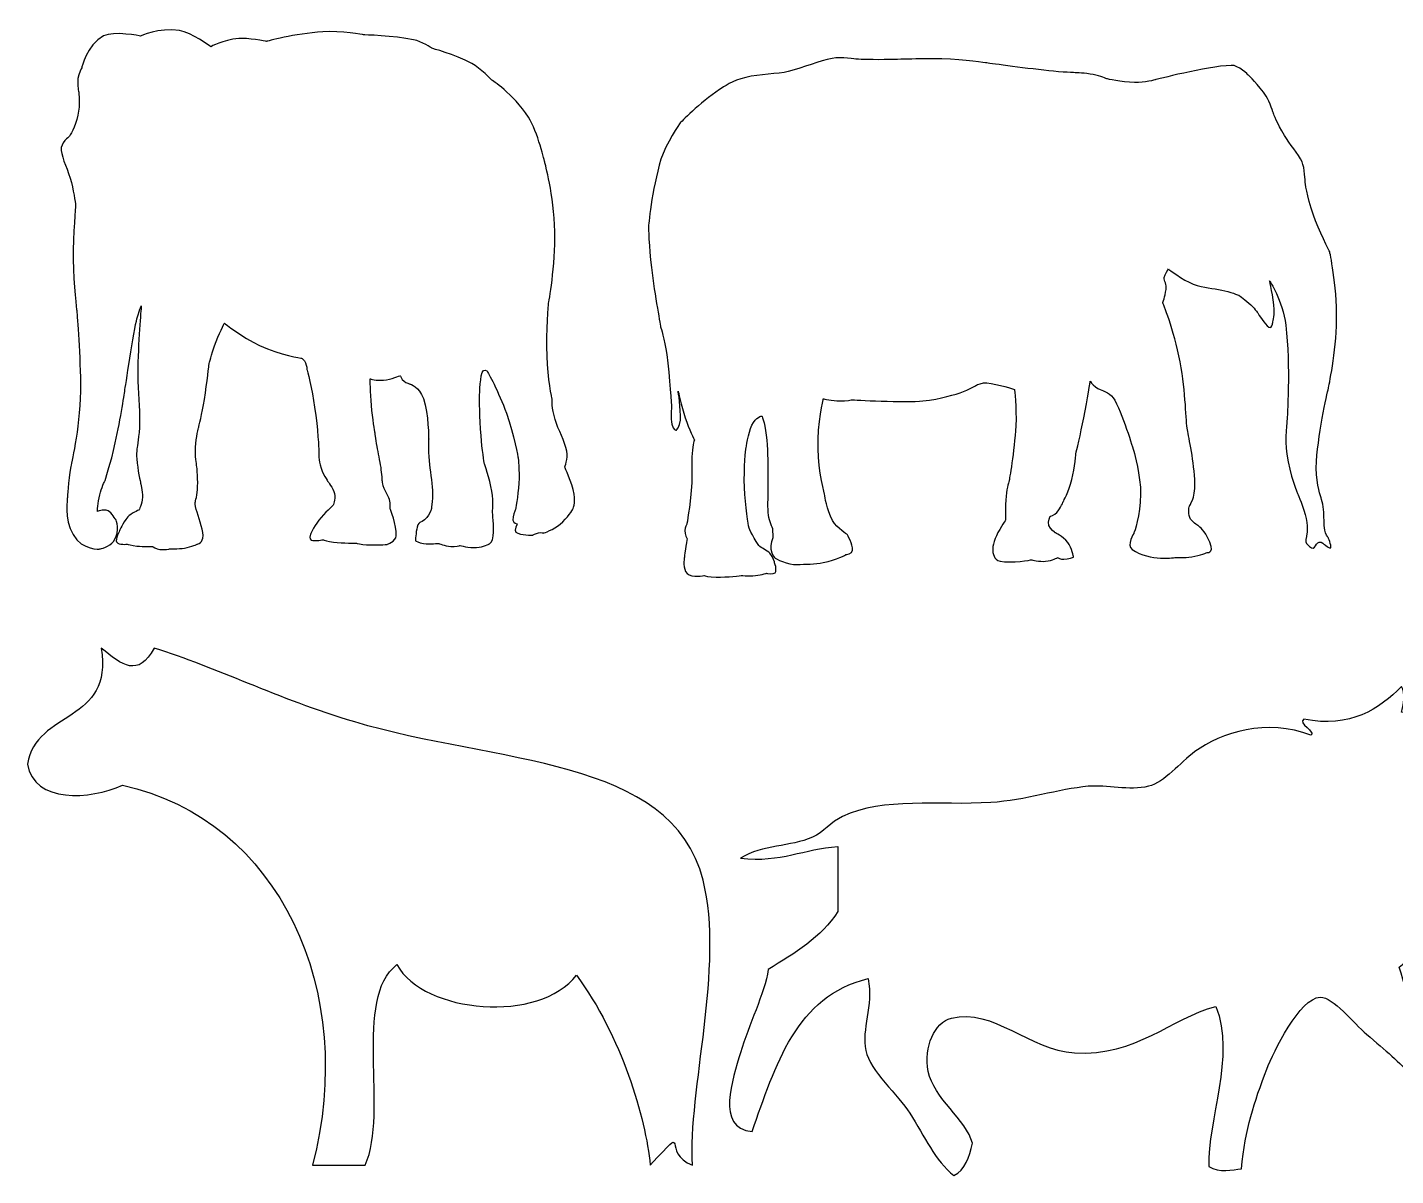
# Model space of a CAD drawing. Header units: centimetres. Extents: x -64 to 65, y -66 to 66.
# Drawn here: x 8.54 to 21.84, y -11.06 to 0.1 of the extents above; entities that cross this region are included whole.
import ezdxf

# ---------------------------------------------------------------- set-up
doc = ezdxf.new("R2010")
doc.units = ezdxf.units.CM
doc.header["$MEASUREMENT"] = 0
doc.layers.add('Layer 1', color=7, linetype='Continuous')

msp = doc.modelspace()

# ---------------------------------------------------------------- linework, layer by layer
at = {"layer": 'Layer 1'}
for points, knots in [([(9.04018, -0.53062), (9.04018, -0.53062), (9.02364, -0.46339), (9.03153, -0.39661), (9.03153, -0.39661), (9.03756, -0.34613), (9.06841, -0.29149), (9.06841, -0.29149), (9.06841, -0.29149), (9.06841, -0.29149), (9.11326, -0.07202), (9.28153, 0.01892), (9.28153, 0.01892), (9.37816, 0.07102), (9.63933, 0.01712), (9.63933, 0.01712), (9.63933, 0.01712), (9.63933, 0.01712), (9.81612, 0.10229), (10.01713, 0.07192), (10.01713, 0.07192), (10.13484, 0.05422), (10.32336, -0.08569), (10.32336, -0.08569), (10.32336, -0.08569), (10.32336, -0.08569), (10.4352, -0.02118), (10.59511, -0.00587), (10.59511, -0.00587), (10.67245, 0.00141), (10.86356, -0.03426), (10.86356, -0.03426), (10.86356, -0.03426), (10.86356, -0.03426), (11.13785, 0.04075), (11.41101, 0.0593), (11.41101, 0.0593), (11.58862, 0.07139), (11.8072, 0.03001), (11.8072, 0.03001), (11.8072, 0.03001), (11.8072, 0.03001), (12.09978, 0.02025), (12.2934, -0.01822), (12.2934, -0.01822), (12.3719, -0.0337), (12.47057, -0.10122), (12.47057, -0.10122), (12.47057, -0.10122), (12.47057, -0.10122), (12.68806, -0.15893), (12.8603, -0.25045), (12.8603, -0.25045), (12.94367, -0.29448), (13.05188, -0.40978), (13.05188, -0.40978), (13.05188, -0.40978), (13.05188, -0.40978), (13.25622, -0.53559), (13.40907, -0.77255), (13.40907, -0.77255), (13.49927, -0.91249), (13.56872, -1.21213), (13.56872, -1.21213), (13.56872, -1.21213), (13.56872, -1.21213), (13.65561, -1.52614), (13.66498, -1.88301), (13.66498, -1.88301), (13.67366, -2.21009), (13.60484, -2.58267), (13.60484, -2.58267), (13.60484, -2.58267), (13.60484, -2.58267), (13.58074, -2.84778), (13.58965, -3.09477), (13.58965, -3.09477), (13.59746, -3.30993), (13.63825, -3.51093), (13.63825, -3.51093), (13.63825, -3.51093), (13.63825, -3.51093), (13.63584, -3.60242), (13.66847, -3.71006), (13.66847, -3.71006), (13.69876, -3.81028), (13.76361, -3.92382), (13.78087, -4.01716), (13.78087, -4.01716), (13.79516, -4.09447), (13.76161, -4.17453), (13.76161, -4.17453), (13.76161, -4.17453), (13.76161, -4.17453), (13.83202, -4.32161), (13.85353, -4.4353), (13.85353, -4.4353), (13.87017, -4.52428), (13.83869, -4.58582), (13.83869, -4.58582), (13.83869, -4.58582), (13.83869, -4.58582), (13.79157, -4.66702), (13.71693, -4.72809), (13.71693, -4.72809), (13.65213, -4.78082), (13.55829, -4.81464), (13.55829, -4.81464), (13.55829, -4.81464), (13.55829, -4.81464), (13.53231, -4.80633), (13.5073, -4.81117), (13.5073, -4.81117), (13.47859, -4.81662), (13.45034, -4.83533), (13.45034, -4.83533), (13.45034, -4.83533), (13.45034, -4.83533), (13.33077, -4.83806), (13.28643, -4.80514), (13.28643, -4.80514), (13.26418, -4.78858), (13.30117, -4.72471), (13.30117, -4.72471), (13.30117, -4.72471), (13.30117, -4.72471), (13.26288, -4.72066), (13.25786, -4.68772), (13.25786, -4.68772), (13.25273, -4.65362), (13.28064, -4.59096), (13.28064, -4.59096), (13.28064, -4.59096), (13.28064, -4.59096), (13.30866, -4.4583), (13.31594, -4.32886), (13.31594, -4.32886), (13.32293, -4.20514), (13.30901, -4.08431), (13.30901, -4.08431), (13.30901, -4.08431), (13.30901, -4.08431), (13.26959, -3.86145), (13.1946, -3.65008), (13.1946, -3.65008), (13.12044, -3.44111), (13.01074, -3.24363), (13.01074, -3.24363), (13.01074, -3.24363), (13.01074, -3.24363), (12.97193, -3.209), (12.9587, -3.25284), (12.9587, -3.25284), (12.9361, -3.32854), (12.93354, -3.50068), (12.93354, -3.50068), (12.93354, -3.50068), (12.93354, -3.50068), (12.93571, -3.69118), (12.94873, -3.86835), (12.94873, -3.86835), (12.95849, -4.00255), (12.97982, -4.13576), (12.97982, -4.13576), (12.97982, -4.13576), (12.97982, -4.13576), (13.03398, -4.28647), (13.05417, -4.40664), (13.05417, -4.40664), (13.07375, -4.52298), (13.05959, -4.60897), (13.05959, -4.60897), (13.05959, -4.60897), (13.05959, -4.60897), (13.07631, -4.75219), (13.06729, -4.84294), (13.06729, -4.84294), (13.06144, -4.8998), (13.02869, -4.92025), (13.02869, -4.92025), (13.02869, -4.92025), (13.02869, -4.92025), (12.97278, -4.952), (12.90534, -4.95555), (12.90534, -4.95555), (12.83041, -4.95957), (12.74339, -4.93568), (12.74339, -4.93568), (12.74339, -4.93568), (12.74339, -4.93568), (12.7004, -4.94928), (12.65348, -4.94468), (12.65348, -4.94468), (12.59702, -4.93915), (12.53503, -4.91489), (12.53503, -4.91489), (12.53503, -4.91489), (12.53503, -4.91489), (12.45319, -4.92418), (12.38959, -4.91677), (12.38959, -4.91677), (12.34464, -4.91174), (12.31122, -4.88925), (12.31122, -4.88925), (12.31122, -4.88925), (12.31122, -4.88925), (12.31551, -4.80839), (12.32733, -4.75762), (12.32733, -4.75762), (12.33545, -4.72293), (12.35233, -4.71185), (12.35233, -4.71185), (12.35233, -4.71185), (12.35233, -4.71185), (12.39239, -4.69881), (12.42292, -4.6647), (12.42292, -4.6647), (12.44689, -4.638), (12.46298, -4.58837), (12.46298, -4.58837), (12.46298, -4.58837), (12.46298, -4.58837), (12.48065, -4.5109), (12.47692, -4.40067), (12.47692, -4.40067), (12.47406, -4.3123), (12.45128, -4.20414), (12.44379, -4.11291), (12.44379, -4.11291), (12.43408, -3.99395), (12.43977, -3.90167), (12.43977, -3.90167), (12.43977, -3.90167), (12.43977, -3.90167), (12.43879, -3.65542), (12.38836, -3.50678), (12.38836, -3.50678), (12.3491, -3.39073), (12.25721, -3.36441), (12.25721, -3.36441), (12.25721, -3.36441), (12.25721, -3.36441), (12.22191, -3.35541), (12.20038, -3.33734), (12.20038, -3.33734), (12.17477, -3.31586), (12.16199, -3.28479), (12.16199, -3.28479), (12.16199, -3.28479), (12.16199, -3.28479), (12.07735, -3.31945), (11.9993, -3.3276), (11.9993, -3.3276), (11.93292, -3.33474), (11.87148, -3.31551), (11.87148, -3.31551), (11.87148, -3.31551), (11.87148, -3.31551), (11.87251, -3.44571), (11.88384, -3.573), (11.88384, -3.573), (11.89575, -3.70423), (11.91771, -3.83229), (11.91771, -3.83229), (11.91771, -3.83229), (11.91771, -3.83229), (11.92586, -3.8973), (11.93882, -3.97167), (11.93882, -3.97167), (11.95059, -4.03837), (11.96684, -4.11142), (11.97666, -4.17775), (11.97666, -4.17775), (11.98452, -4.23075), (11.98994, -4.31832), (11.98994, -4.31832), (11.98994, -4.31832), (11.98994, -4.31832), (11.99227, -4.34631), (12.00732, -4.38145), (12.00732, -4.38145), (12.0211, -4.41349), (12.0474, -4.45069), (12.05778, -4.48673), (12.05778, -4.48673), (12.07133, -4.5342), (12.0645, -4.57825), (12.0645, -4.57825), (12.0645, -4.57825), (12.0645, -4.57825), (12.13255, -4.73769), (12.1243, -4.84013), (12.1243, -4.84013), (12.11954, -4.89802), (12.03617, -4.92527), (12.03617, -4.92527), (12.03617, -4.92527), (12.03617, -4.92527), (11.92317, -4.93286), (11.8357, -4.92929), (11.8357, -4.92929), (11.78419, -4.92696), (11.73791, -4.91233), (11.73791, -4.91233), (11.73791, -4.91233), (11.73791, -4.91233), (11.60906, -4.91402), (11.51397, -4.90407), (11.51397, -4.90407), (11.4619, -4.89862), (11.41655, -4.87907), (11.41655, -4.87907), (11.41655, -4.87907), (11.41655, -4.87907), (11.33474, -4.89717), (11.29852, -4.8832), (11.29852, -4.8832), (11.27442, -4.87389), (11.2905, -4.83026), (11.2905, -4.83026), (11.2905, -4.83026), (11.2905, -4.83026), (11.31696, -4.76187), (11.37191, -4.69069), (11.37191, -4.69069), (11.42758, -4.61915), (11.51161, -4.54461), (11.51161, -4.54461), (11.51161, -4.54461), (11.51161, -4.54461), (11.53645, -4.4909), (11.52333, -4.43124), (11.52333, -4.43124), (11.51087, -4.37523), (11.46023, -4.31324), (11.46023, -4.31324), (11.46023, -4.31324), (11.46023, -4.31324), (11.40882, -4.23823), (11.38392, -4.14986), (11.38392, -4.14986), (11.36664, -4.0893), (11.37268, -4.00471), (11.37268, -4.00471), (11.37268, -4.00471), (11.37268, -4.00471), (11.36353, -3.80424), (11.33188, -3.59175), (11.33188, -3.59175), (11.30616, -3.41739), (11.25687, -3.22276), (11.25687, -3.22276), (11.25687, -3.22276), (11.25687, -3.22276), (11.25671, -3.18754), (11.24266, -3.15804), (11.24266, -3.15804), (11.23134, -3.13407), (11.20543, -3.11483), (11.20543, -3.11483), (11.20543, -3.11483), (11.20543, -3.11483), (10.998, -3.0826), (10.79699, -2.991), (10.79699, -2.991), (10.62472, -2.91252), (10.45462, -2.77296), (10.45462, -2.77296), (10.45462, -2.77296), (10.45462, -2.77296), (10.40189, -2.87916), (10.35881, -2.99487), (10.35881, -2.99487), (10.33092, -3.06927), (10.30539, -3.17145), (10.30539, -3.17145), (10.30539, -3.17145), (10.30539, -3.17145), (10.28777, -3.34803), (10.2606, -3.51559), (10.2606, -3.51559), (10.2383, -3.65196), (10.20517, -3.78613), (10.20517, -3.78613), (10.20517, -3.78613), (10.20517, -3.78613), (10.17906, -3.884), (10.17374, -3.97835), (10.17374, -3.97835), (10.16895, -4.06627), (10.18464, -4.15144), (10.18464, -4.15144), (10.18464, -4.15144), (10.18464, -4.15144), (10.19845, -4.26148), (10.19496, -4.36229), (10.19496, -4.36229), (10.19218, -4.43995), (10.17176, -4.51395), (10.17176, -4.51395), (10.17176, -4.51395), (10.17176, -4.51395), (10.16829, -4.54411), (10.18039, -4.58475), (10.18039, -4.58475), (10.20153, -4.65526), (10.24368, -4.76234), (10.24733, -4.83812), (10.24733, -4.83812), (10.25117, -4.91083), (10.19227, -4.92279), (10.19227, -4.92279), (10.19227, -4.92279), (10.19227, -4.92279), (10.13777, -4.9479), (10.06781, -4.95999), (10.06781, -4.95999), (10.00304, -4.97102), (9.92224, -4.96909), (9.92224, -4.96909), (9.92224, -4.96909), (9.92224, -4.96909), (9.86938, -4.97891), (9.82892, -4.97298), (9.82892, -4.97298), (9.78704, -4.96737), (9.75783, -4.94583), (9.75783, -4.94583), (9.75783, -4.94583), (9.75783, -4.94583), (9.67348, -4.94789), (9.60294, -4.94141), (9.60294, -4.94141), (9.55449, -4.93686), (9.51089, -4.92278), (9.51089, -4.92278), (9.51089, -4.92278), (9.51089, -4.92278), (9.42974, -4.93291), (9.40768, -4.90135), (9.40768, -4.90135), (9.39265, -4.8795), (9.4388, -4.78639), (9.4388, -4.78639), (9.4388, -4.78639), (9.4388, -4.78639), (9.46065, -4.72241), (9.51714, -4.65677), (9.51714, -4.65677), (9.54442, -4.62502), (9.62406, -4.59102), (9.62406, -4.59102), (9.62406, -4.59102), (9.62406, -4.59102), (9.65438, -4.5366), (9.65864, -4.46436), (9.65864, -4.46436), (9.66211, -4.40544), (9.6394, -4.32622), (9.6394, -4.32622), (9.6394, -4.32622), (9.6394, -4.32622), (9.61146, -4.1993), (9.60318, -4.09299), (9.60318, -4.09299), (9.59776, -4.02105), (9.6112, -3.95583), (9.6112, -3.95583), (9.6112, -3.95583), (9.6112, -3.95583), (9.63218, -3.83642), (9.63144, -3.68064), (9.63144, -3.68064), (9.6308, -3.54335), (9.60834, -3.37978), (9.61276, -3.21267), (9.61276, -3.21267), (9.62128, -2.89641), (9.64718, -2.60577), (9.64718, -2.60577), (9.64718, -2.60577), (9.64718, -2.60577), (9.63829, -2.6118), (9.60527, -2.73076), (9.60527, -2.73076), (9.57886, -2.82646), (9.48777, -3.42616), (9.48777, -3.42616), (9.48777, -3.42616), (9.48777, -3.42616), (9.44694, -3.70117), (9.39469, -3.93731), (9.39469, -3.93731), (9.34992, -4.14112), (9.29227, -4.31066), (9.29227, -4.31066), (9.29227, -4.31066), (9.29227, -4.31066), (9.26052, -4.37284), (9.24348, -4.44319), (9.24348, -4.44319), (9.22462, -4.52018), (9.22028, -4.60644), (9.22028, -4.60644), (9.22028, -4.60644), (9.22028, -4.60644), (9.27232, -4.57604), (9.3241, -4.59898), (9.3241, -4.59898), (9.35868, -4.61435), (9.40033, -4.68619), (9.40033, -4.68619), (9.40033, -4.68619), (9.40033, -4.68619), (9.45007, -4.78631), (9.37784, -4.89508), (9.37784, -4.89508), (9.34212, -4.94876), (9.24605, -4.96911), (9.24605, -4.96911), (9.24605, -4.96911), (9.24605, -4.96911), (9.07735, -4.988), (8.98411, -4.82904), (8.98411, -4.82904), (8.89375, -4.67487), (8.92974, -4.47026), (8.92974, -4.47026), (8.92974, -4.47026), (8.92974, -4.47026), (8.93643, -4.31593), (8.96358, -4.16625), (8.96358, -4.16625), (8.97239, -4.11725), (9.05936, -3.74948), (9.05597, -3.36189), (9.05597, -3.36189), (9.0534, -3.03087), (9.01977, -2.65191), (9.01977, -2.65191), (9.01977, -2.65191), (9.01977, -2.65191), (8.98887, -2.40913), (8.98638, -2.15582), (8.98638, -2.15582), (8.98365, -1.89859), (9.00948, -1.63118), (9.00948, -1.63118), (9.00948, -1.63118), (9.00948, -1.63118), (8.99712, -1.52188), (8.96783, -1.40573), (8.96783, -1.40573), (8.9392, -1.29175), (8.87716, -1.17401), (8.86811, -1.09402), (8.86811, -1.09402), (8.85959, -1.0202), (8.94764, -0.96001), (8.94764, -0.96001), (8.94764, -0.96001), (8.94764, -0.96001), (9.00802, -0.86278), (9.03162, -0.75268), (9.03162, -0.75268), (9.05423, -0.64807), (9.04018, -0.53062), (9.04018, -0.53062)], [0, 0, 0, 0, 0.00699301, 0.00699301, 0.00699301, 0.00699301, 0.01398601, 0.01398601, 0.01398601, 0.01398601, 0.02097902, 0.02097902, 0.02097902, 0.02097902, 0.02797203, 0.02797203, 0.02797203, 0.02797203, 0.03496503, 0.03496503, 0.03496503, 0.03496503, 0.04195804, 0.04195804, 0.04195804, 0.04195804, 0.04895105, 0.04895105, 0.04895105, 0.04895105, 0.05594406, 0.05594406, 0.05594406, 0.05594406, 0.06293706, 0.06293706, 0.06293706, 0.06293706, 0.06993007, 0.06993007, 0.06993007, 0.06993007, 0.07692308, 0.07692308, 0.07692308, 0.07692308, 0.08391608, 0.08391608, 0.08391608, 0.08391608, 0.09090909, 0.09090909, 0.09090909, 0.09090909, 0.0979021, 0.0979021, 0.0979021, 0.0979021, 0.1048951, 0.1048951, 0.1048951, 0.1048951, 0.11188811, 0.11188811, 0.11188811, 0.11188811, 0.11888112, 0.11888112, 0.11888112, 0.11888112, 0.12587413, 0.12587413, 0.12587413, 0.12587413, 0.13286713, 0.13286713, 0.13286713, 0.13286713, 0.13986014, 0.13986014, 0.13986014, 0.13986014, 0.14685315, 0.14685315, 0.14685315, 0.14685315, 0.15384615, 0.15384615, 0.15384615, 0.15384615, 0.16083916, 0.16083916, 0.16083916, 0.16083916, 0.16783217, 0.16783217, 0.16783217, 0.16783217, 0.17482517, 0.17482517, 0.17482517, 0.17482517, 0.18181818, 0.18181818, 0.18181818, 0.18181818, 0.18881119, 0.18881119, 0.18881119, 0.18881119, 0.1958042, 0.1958042, 0.1958042, 0.1958042, 0.2027972, 0.2027972, 0.2027972, 0.2027972, 0.20979021, 0.20979021, 0.20979021, 0.20979021, 0.21678322, 0.21678322, 0.21678322, 0.21678322, 0.22377622, 0.22377622, 0.22377622, 0.22377622, 0.23076923, 0.23076923, 0.23076923, 0.23076923, 0.23776224, 0.23776224, 0.23776224, 0.23776224, 0.24475524, 0.24475524, 0.24475524, 0.24475524, 0.25174825, 0.25174825, 0.25174825, 0.25174825, 0.25874126, 0.25874126, 0.25874126, 0.25874126, 0.26573427, 0.26573427, 0.26573427, 0.26573427, 0.27272727, 0.27272727, 0.27272727, 0.27272727, 0.27972028, 0.27972028, 0.27972028, 0.27972028, 0.28671329, 0.28671329, 0.28671329, 0.28671329, 0.29370629, 0.29370629, 0.29370629, 0.29370629, 0.3006993, 0.3006993, 0.3006993, 0.3006993, 0.30769231, 0.30769231, 0.30769231, 0.30769231, 0.31468531, 0.31468531, 0.31468531, 0.31468531, 0.32167832, 0.32167832, 0.32167832, 0.32167832, 0.32867133, 0.32867133, 0.32867133, 0.32867133, 0.33566434, 0.33566434, 0.33566434, 0.33566434, 0.34265734, 0.34265734, 0.34265734, 0.34265734, 0.34965035, 0.34965035, 0.34965035, 0.34965035, 0.35664336, 0.35664336, 0.35664336, 0.35664336, 0.36363636, 0.36363636, 0.36363636, 0.36363636, 0.37062937, 0.37062937, 0.37062937, 0.37062937, 0.37762238, 0.37762238, 0.37762238, 0.37762238, 0.38461538, 0.38461538, 0.38461538, 0.38461538, 0.39160839, 0.39160839, 0.39160839, 0.39160839, 0.3986014, 0.3986014, 0.3986014, 0.3986014, 0.40559441, 0.40559441, 0.40559441, 0.40559441, 0.41258741, 0.41258741, 0.41258741, 0.41258741, 0.41958042, 0.41958042, 0.41958042, 0.41958042, 0.42657343, 0.42657343, 0.42657343, 0.42657343, 0.43356643, 0.43356643, 0.43356643, 0.43356643, 0.44055944, 0.44055944, 0.44055944, 0.44055944, 0.44755245, 0.44755245, 0.44755245, 0.44755245, 0.45454545, 0.45454545, 0.45454545, 0.45454545, 0.46153846, 0.46153846, 0.46153846, 0.46153846, 0.46853147, 0.46853147, 0.46853147, 0.46853147, 0.47552448, 0.47552448, 0.47552448, 0.47552448, 0.48251748, 0.48251748, 0.48251748, 0.48251748, 0.48951049, 0.48951049, 0.48951049, 0.48951049, 0.4965035, 0.4965035, 0.4965035, 0.4965035, 0.5034965, 0.5034965, 0.5034965, 0.5034965, 0.51048951, 0.51048951, 0.51048951, 0.51048951, 0.51748252, 0.51748252, 0.51748252, 0.51748252, 0.52447552, 0.52447552, 0.52447552, 0.52447552, 0.53146853, 0.53146853, 0.53146853, 0.53146853, 0.53846154, 0.53846154, 0.53846154, 0.53846154, 0.54545455, 0.54545455, 0.54545455, 0.54545455, 0.55244755, 0.55244755, 0.55244755, 0.55244755, 0.55944056, 0.55944056, 0.55944056, 0.55944056, 0.56643357, 0.56643357, 0.56643357, 0.56643357, 0.57342657, 0.57342657, 0.57342657, 0.57342657, 0.58041958, 0.58041958, 0.58041958, 0.58041958, 0.58741259, 0.58741259, 0.58741259, 0.58741259, 0.59440559, 0.59440559, 0.59440559, 0.59440559, 0.6013986, 0.6013986, 0.6013986, 0.6013986, 0.60839161, 0.60839161, 0.60839161, 0.60839161, 0.61538462, 0.61538462, 0.61538462, 0.61538462, 0.62237762, 0.62237762, 0.62237762, 0.62237762, 0.62937063, 0.62937063, 0.62937063, 0.62937063, 0.63636364, 0.63636364, 0.63636364, 0.63636364, 0.64335664, 0.64335664, 0.64335664, 0.64335664, 0.65034965, 0.65034965, 0.65034965, 0.65034965, 0.65734266, 0.65734266, 0.65734266, 0.65734266, 0.66433566, 0.66433566, 0.66433566, 0.66433566, 0.67132867, 0.67132867, 0.67132867, 0.67132867, 0.67832168, 0.67832168, 0.67832168, 0.67832168, 0.68531469, 0.68531469, 0.68531469, 0.68531469, 0.69230769, 0.69230769, 0.69230769, 0.69230769, 0.6993007, 0.6993007, 0.6993007, 0.6993007, 0.70629371, 0.70629371, 0.70629371, 0.70629371, 0.71328671, 0.71328671, 0.71328671, 0.71328671, 0.72027972, 0.72027972, 0.72027972, 0.72027972, 0.72727273, 0.72727273, 0.72727273, 0.72727273, 0.73426573, 0.73426573, 0.73426573, 0.73426573, 0.74125874, 0.74125874, 0.74125874, 0.74125874, 0.74825175, 0.74825175, 0.74825175, 0.74825175, 0.75524476, 0.75524476, 0.75524476, 0.75524476, 0.76223776, 0.76223776, 0.76223776, 0.76223776, 0.76923077, 0.76923077, 0.76923077, 0.76923077, 0.77622378, 0.77622378, 0.77622378, 0.77622378, 0.78321678, 0.78321678, 0.78321678, 0.78321678, 0.79020979, 0.79020979, 0.79020979, 0.79020979, 0.7972028, 0.7972028, 0.7972028, 0.7972028, 0.8041958, 0.8041958, 0.8041958, 0.8041958, 0.81118881, 0.81118881, 0.81118881, 0.81118881, 0.81818182, 0.81818182, 0.81818182, 0.81818182, 0.82517483, 0.82517483, 0.82517483, 0.82517483, 0.83216783, 0.83216783, 0.83216783, 0.83216783, 0.83916084, 0.83916084, 0.83916084, 0.83916084, 0.84615385, 0.84615385, 0.84615385, 0.84615385, 0.85314685, 0.85314685, 0.85314685, 0.85314685, 0.86013986, 0.86013986, 0.86013986, 0.86013986, 0.86713287, 0.86713287, 0.86713287, 0.86713287, 0.87412587, 0.87412587, 0.87412587, 0.87412587, 0.88111888, 0.88111888, 0.88111888, 0.88111888, 0.88811189, 0.88811189, 0.88811189, 0.88811189, 0.8951049, 0.8951049, 0.8951049, 0.8951049, 0.9020979, 0.9020979, 0.9020979, 0.9020979, 0.90909091, 0.90909091, 0.90909091, 0.90909091, 0.91608392, 0.91608392, 0.91608392, 0.91608392, 0.92307692, 0.92307692, 0.92307692, 0.92307692, 0.93006993, 0.93006993, 0.93006993, 0.93006993, 0.93706294, 0.93706294, 0.93706294, 0.93706294, 0.94405594, 0.94405594, 0.94405594, 0.94405594, 0.95104895, 0.95104895, 0.95104895, 0.95104895, 0.95804196, 0.95804196, 0.95804196, 0.95804196, 0.96503497, 0.96503497, 0.96503497, 0.96503497, 0.97202797, 0.97202797, 0.97202797, 0.97202797, 0.97902098, 0.97902098, 0.97902098, 0.97902098, 0.98601399, 0.98601399, 0.98601399, 0.98601399, 1, 1, 1, 1]), ([(19.49884, -0.40738), (19.49884, -0.40738), (19.99245, -0.27911), (20.23753, -0.26715), (20.23753, -0.26715), (20.30831, -0.26355), (20.40475, -0.36269), (20.40475, -0.36269), (20.40475, -0.36269), (20.40475, -0.36269), (20.50598, -0.45582), (20.57837, -0.56708), (20.57837, -0.56708), (20.61247, -0.6192), (20.64915, -0.73811), (20.64915, -0.73811), (20.64915, -0.73811), (20.64915, -0.73811), (20.68283, -0.83024), (20.75506, -0.94835), (20.75506, -0.94835), (20.80528, -1.03079), (20.89121, -1.12906), (20.92622, -1.20463), (20.92622, -1.20463), (20.95331, -1.26297), (20.95612, -1.4), (20.95612, -1.4), (20.95612, -1.4), (20.95612, -1.4), (20.97078, -1.5329), (21.03721, -1.72263), (21.03721, -1.72263), (21.08777, -1.86646), (21.19458, -2.07945), (21.19458, -2.07945), (21.19458, -2.07945), (21.19458, -2.07945), (21.2657, -2.39251), (21.26247, -2.74713), (21.26247, -2.74713), (21.25977, -3.05008), (21.18278, -3.40256), (21.18278, -3.40256), (21.18278, -3.40256), (21.18278, -3.40256), (21.08861, -3.8088), (21.06575, -4.11778), (21.06575, -4.11778), (21.05286, -4.29325), (21.1052, -4.4516), (21.1052, -4.4516), (21.1052, -4.4516), (21.1052, -4.4516), (21.12621, -4.50827), (21.1351, -4.58654), (21.1351, -4.58654), (21.1423, -4.65086), (21.13677, -4.73288), (21.14608, -4.78522), (21.14608, -4.78522), (21.15351, -4.82777), (21.17677, -4.85401), (21.17677, -4.85401), (21.17677, -4.85401), (21.17677, -4.85401), (21.21498, -4.93759), (21.20609, -4.95669), (21.20609, -4.95669), (21.19852, -4.97304), (21.1441, -4.92557), (21.1441, -4.92557), (21.1441, -4.92557), (21.1441, -4.92557), (21.1164, -4.89583), (21.09351, -4.90192), (21.09351, -4.90192), (21.04917, -4.91412), (21.05115, -5.01937), (20.97048, -4.91713), (20.97048, -4.91713), (20.95606, -4.89893), (20.96818, -4.85397), (20.96818, -4.85397), (20.96818, -4.85397), (20.96818, -4.85397), (20.98649, -4.77621), (20.96583, -4.67329), (20.96583, -4.67329), (20.94472, -4.56762), (20.8846, -4.43681), (20.8846, -4.43681), (20.8846, -4.43681), (20.8846, -4.43681), (20.80747, -4.2512), (20.77805, -4.04631), (20.77805, -4.04631), (20.7568, -3.8988), (20.78027, -3.71235), (20.78027, -3.71235), (20.78027, -3.71235), (20.78027, -3.71235), (20.81758, -3.18758), (20.76815, -2.79462), (20.76815, -2.79462), (20.73711, -2.54803), (20.61046, -2.36245), (20.61046, -2.36245), (20.61046, -2.36245), (20.61046, -2.36245), (20.64737, -2.52014), (20.65602, -2.64182), (20.65602, -2.64182), (20.6606, -2.70498), (20.64022, -2.77382), (20.64022, -2.77382), (20.64022, -2.77382), (20.64022, -2.77382), (20.63268, -2.83163), (20.60355, -2.81218), (20.60355, -2.81218), (20.56431, -2.7862), (20.50007, -2.68126), (20.50007, -2.68126), (20.50007, -2.68126), (20.50007, -2.68126), (20.47639, -2.64223), (20.42773, -2.59593), (20.42773, -2.59593), (20.38262, -2.55288), (20.3124, -2.50245), (20.3124, -2.50245), (20.3124, -2.50245), (20.3124, -2.50245), (20.22697, -2.46835), (20.14682, -2.45213), (20.14682, -2.45213), (20.06014, -2.43435), (19.97468, -2.43379), (19.86946, -2.39421), (19.86946, -2.39421), (19.76252, -2.35431), (19.62697, -2.2462), (19.62697, -2.2462), (19.62697, -2.2462), (19.62697, -2.2462), (19.58998, -2.301), (19.58763, -2.32944), (19.58763, -2.32944), (19.5843, -2.36966), (19.61422, -2.39368), (19.60575, -2.44533), (19.60575, -2.44533), (19.59355, -2.52013), (19.57329, -2.57389), (19.57329, -2.57389), (19.57329, -2.57389), (19.57329, -2.57389), (19.67931, -2.83051), (19.74135, -3.15132), (19.74135, -3.15132), (19.79845, -3.44805), (19.79681, -3.73343), (19.81168, -3.81101), (19.81168, -3.81101), (19.82676, -3.88835), (19.87891, -4.12007), (19.88492, -4.33245), (19.88492, -4.33245), (19.88894, -4.47546), (19.83248, -4.55015), (19.83248, -4.55015), (19.83248, -4.55015), (19.83248, -4.55015), (19.81335, -4.6123), (19.8346, -4.66262), (19.8346, -4.66262), (19.8536, -4.70728), (19.91329, -4.74059), (19.91329, -4.74059), (19.91329, -4.74059), (19.91329, -4.74059), (19.96787, -4.77853), (20.00576, -4.84984), (20.00576, -4.84984), (20.09365, -5.01587), (20.00862, -5.00301), (20.00862, -5.00301), (20.00862, -5.00301), (20.00862, -5.00301), (19.93419, -5.03333), (19.85561, -5.04556), (19.85561, -5.04556), (19.78081, -5.0572), (19.70138, -5.0508), (19.70138, -5.0508), (19.70138, -5.0508), (19.70138, -5.0508), (19.44598, -5.09533), (19.2745, -4.97389), (19.2745, -4.97389), (19.21838, -4.93444), (19.29318, -4.81239), (19.29318, -4.81239), (19.29318, -4.81239), (19.29318, -4.81239), (19.35663, -4.64483), (19.35739, -4.43679), (19.35739, -4.43679), (19.35795, -4.25645), (19.29619, -4.0315), (19.29619, -4.0315), (19.29619, -4.0315), (19.29619, -4.0315), (19.19718, -3.69955), (19.10759, -3.52376), (19.10759, -3.52376), (19.07113, -3.45264), (18.98903, -3.4293), (18.98903, -3.4293), (18.98903, -3.4293), (18.98903, -3.4293), (18.94799, -3.41541), (18.91968, -3.39408), (18.91968, -3.39408), (18.88714, -3.36961), (18.86713, -3.33698), (18.86713, -3.33698), (18.86713, -3.33698), (18.86713, -3.33698), (18.84345, -3.50541), (18.80622, -3.69435), (18.80622, -3.69435), (18.77566, -3.84905), (18.72986, -4.03151), (18.72986, -4.03151), (18.72986, -4.03151), (18.72986, -4.03151), (18.7184, -4.17833), (18.68843, -4.29445), (18.68843, -4.29445), (18.65742, -4.41521), (18.60773, -4.50551), (18.60773, -4.50551), (18.60773, -4.50551), (18.60773, -4.50551), (18.58005, -4.57293), (18.54217, -4.61597), (18.54217, -4.61597), (18.52071, -4.64081), (18.4796, -4.65127), (18.4796, -4.65127), (18.4796, -4.65127), (18.4796, -4.65127), (18.45449, -4.69763), (18.46714, -4.74054), (18.46714, -4.74054), (18.47825, -4.77763), (18.52725, -4.81243), (18.52725, -4.81243), (18.52725, -4.81243), (18.52725, -4.81243), (18.60139, -4.84302), (18.64883, -4.90511), (18.64883, -4.90511), (18.69061, -4.96012), (18.70595, -5.04769), (18.70595, -5.04769), (18.70595, -5.04769), (18.70595, -5.04769), (18.65507, -5.06769), (18.61083, -5.06949), (18.61083, -5.06949), (18.58003, -5.07057), (18.55114, -5.05369), (18.55114, -5.05369), (18.55114, -5.05369), (18.55114, -5.05369), (18.50193, -5.08359), (18.43435, -5.08904), (18.43435, -5.08904), (18.37601, -5.09409), (18.29777, -5.07459), (18.29777, -5.07459), (18.29777, -5.07459), (18.29777, -5.07459), (18.10216, -5.11023), (17.9917, -5.08827), (17.9917, -5.08827), (17.92783, -5.07546), (17.92214, -5.00014), (17.92214, -5.00014), (17.92214, -5.00014), (17.92214, -5.00014), (17.91137, -4.95024), (17.94339, -4.86901), (17.94339, -4.86901), (17.97228, -4.79577), (18.04451, -4.6902), (18.04451, -4.6902), (18.04451, -4.6902), (18.04451, -4.6902), (18.04028, -4.55952), (18.05004, -4.45488), (18.05004, -4.45488), (18.05785, -4.369), (18.08018, -4.30565), (18.08018, -4.30565), (18.08018, -4.30565), (18.08018, -4.30565), (18.13011, -4.02326), (18.14442, -3.7718), (18.14442, -3.7718), (18.15477, -3.59085), (18.13087, -3.41747), (18.13087, -3.41747), (18.13087, -3.41747), (18.13087, -3.41747), (17.97048, -3.3659), (17.86404, -3.35394), (17.86404, -3.35394), (17.82282, -3.34912), (17.76424, -3.37569), (17.76424, -3.37569), (17.76424, -3.37569), (17.76424, -3.37569), (17.60067, -3.48771), (17.24296, -3.52992), (17.24296, -3.52992), (17.07924, -3.5495), (16.5543, -3.5187), (16.5543, -3.5187), (16.5543, -3.5187), (16.5543, -3.5187), (16.50408, -3.53137), (16.43214, -3.52915), (16.43214, -3.52915), (16.36425, -3.52674), (16.2741, -3.5097), (16.2741, -3.5097), (16.2741, -3.5097), (16.2741, -3.5097), (16.21888, -3.74322), (16.2228, -3.99569), (16.2228, -3.99569), (16.2264, -4.20939), (16.28903, -4.44852), (16.28903, -4.44852), (16.28903, -4.44852), (16.28903, -4.44852), (16.30483, -4.58711), (16.36491, -4.69225), (16.36491, -4.69225), (16.41164, -4.77327), (16.50652, -4.82716), (16.50652, -4.82716), (16.50652, -4.82716), (16.50652, -4.82716), (16.56198, -4.92551), (16.55875, -4.98176), (16.55875, -4.98176), (16.55629, -5.02065), (16.49475, -5.02401), (16.49475, -5.02401), (16.49475, -5.02401), (16.49475, -5.02401), (16.40728, -5.07415), (16.27361, -5.1019), (16.27361, -5.1019), (16.19894, -5.1177), (16.09364, -5.11624), (16.02062, -5.12), (16.02062, -5.12), (15.92915, -5.12479), (15.80636, -5.05967), (15.80636, -5.05967), (15.80636, -5.05967), (15.80636, -5.05967), (15.77231, -5.02567), (15.76564, -4.97122), (15.76564, -4.97122), (15.76045, -4.92688), (15.78252, -4.85999), (15.78252, -4.85999), (15.78252, -4.85999), (15.78252, -4.85999), (15.77995, -4.76739), (15.77995, -4.76739), (15.77995, -4.76739), (15.77995, -4.76739), (15.74521, -4.68817), (15.73934, -4.64304), (15.73934, -4.64304), (15.72899, -4.56094), (15.73463, -4.48149), (15.73463, -4.48149), (15.73463, -4.48149), (15.73463, -4.48149), (15.74212, -4.14809), (15.72548, -3.91184), (15.72548, -3.91184), (15.71572, -3.77256), (15.67804, -3.67665), (15.67804, -3.67665), (15.67804, -3.67665), (15.67804, -3.67665), (15.62129, -3.68199), (15.57969, -3.76637), (15.57969, -3.76637), (15.54424, -3.83881), (15.52299, -3.99277), (15.52299, -3.99277), (15.52299, -3.99277), (15.52299, -3.99277), (15.50076, -4.1707), (15.50778, -4.37139), (15.50778, -4.37139), (15.51405, -4.54911), (15.54985, -4.75276), (15.54985, -4.75276), (15.54985, -4.75276), (15.54985, -4.75276), (15.57525, -4.83261), (15.64788, -4.93405), (15.64788, -4.93405), (15.66865, -4.96318), (15.72593, -4.97958), (15.75594, -5.01126), (15.75594, -5.01126), (15.7924, -5.04986), (15.80034, -5.10151), (15.80034, -5.10151), (15.80034, -5.10151), (15.80034, -5.10151), (15.82817, -5.16996), (15.80568, -5.20009), (15.80568, -5.20009), (15.79139, -5.21964), (15.72271, -5.20575), (15.72271, -5.20575), (15.72271, -5.20575), (15.72271, -5.20575), (15.6568, -5.22456), (15.58865, -5.23065), (15.58865, -5.23065), (15.53925, -5.23475), (15.48141, -5.22665), (15.48141, -5.22665), (15.48141, -5.22665), (15.48141, -5.22665), (15.33827, -5.24456), (15.23395, -5.24456), (15.23395, -5.24456), (15.16283, -5.24456), (15.11774, -5.22665), (15.11774, -5.22665), (15.11774, -5.22665), (15.11774, -5.22665), (15.00214, -5.25213), (14.95044, -5.20662), (14.95044, -5.20662), (14.90586, -5.16773), (14.92388, -5.05671), (14.92388, -5.05671), (14.92388, -5.05671), (14.92388, -5.05671), (14.92756, -5.02472), (14.93523, -4.97194), (14.93523, -4.97194), (14.94039, -4.93551), (14.95073, -4.87193), (14.95073, -4.87193), (14.95073, -4.87193), (14.95073, -4.87193), (14.92895, -4.83005), (14.92795, -4.78837), (14.92795, -4.78837), (14.92755, -4.76228), (14.94798, -4.72894), (14.94798, -4.72894), (14.94798, -4.72894), (14.94798, -4.72894), (14.98037, -4.55762), (14.99441, -4.36471), (14.99441, -4.36471), (15.00253, -4.25295), (14.99071, -4.12804), (14.99864, -4.04033), (14.99864, -4.04033), (15.00732, -3.94397), (15.02227, -3.90933), (15.02227, -3.90933), (15.02227, -3.90933), (15.02227, -3.90933), (14.96988, -3.80585), (14.93329, -3.69571), (14.93329, -3.69571), (14.89143, -3.5699), (14.86431, -3.43533), (14.86431, -3.43533), (14.86431, -3.43533), (14.86431, -3.43533), (14.89058, -3.60511), (14.88542, -3.71542), (14.88542, -3.71542), (14.88203, -3.78461), (14.84639, -3.81395), (14.84639, -3.81395), (14.84639, -3.81395), (14.84639, -3.81395), (14.81475, -3.81617), (14.80199, -3.75532), (14.80199, -3.75532), (14.79101, -3.70386), (14.79876, -3.58739), (14.79876, -3.58739), (14.79876, -3.58739), (14.79876, -3.58739), (14.78288, -3.29987), (14.75299, -3.07873), (14.75299, -3.07873), (14.73262, -2.92757), (14.69449, -2.81534), (14.69449, -2.81534), (14.69449, -2.81534), (14.69449, -2.81534), (14.63755, -2.50628), (14.60416, -2.23215), (14.60416, -2.23215), (14.57916, -2.028), (14.57535, -1.838), (14.57535, -1.838), (14.57535, -1.838), (14.57535, -1.838), (14.60596, -1.47957), (14.69687, -1.1803), (14.69687, -1.1803), (14.74166, -1.03285), (14.88248, -0.82748), (14.88248, -0.82748), (14.88248, -0.82748), (14.88248, -0.82748), (15.07396, -0.62857), (15.26594, -0.50286), (15.26594, -0.50286), (15.30671, -0.4763), (15.39021, -0.41494), (15.52163, -0.38406), (15.52163, -0.38406), (15.6536, -0.35294), (15.83328, -0.35215), (15.93375, -0.32736), (15.93375, -0.32736), (16.08552, -0.29029), (16.23662, -0.22145), (16.36015, -0.19957), (16.36015, -0.19957), (16.4454, -0.1847), (16.59597, -0.20769), (16.59597, -0.20769), (16.59597, -0.20769), (16.59597, -0.20769), (16.71212, -0.21362), (16.86434, -0.21171), (16.86434, -0.21171), (17.02828, -0.20957), (17.236, -0.19957), (17.42745, -0.20502), (17.42745, -0.20502), (17.65348, -0.21145), (17.85962, -0.24346), (17.85962, -0.24346), (17.85962, -0.24346), (17.85962, -0.24346), (18.20792, -0.29193), (18.46475, -0.32024), (18.46475, -0.32024), (18.59254, -0.33424), (18.72711, -0.33892), (18.72711, -0.33892), (18.72711, -0.33892), (18.72711, -0.33892), (18.8158, -0.34138), (18.89724, -0.35736), (18.89724, -0.35736), (18.96675, -0.37091), (19.03099, -0.39848), (19.03099, -0.39848), (19.03099, -0.39848), (19.03099, -0.39848), (19.16902, -0.43116), (19.29915, -0.43362), (19.29915, -0.43362), (19.39872, -0.43553), (19.49884, -0.40738), (19.49884, -0.40738)], [0, 0, 0, 0, 0.00666667, 0.00666667, 0.00666667, 0.00666667, 0.01333333, 0.01333333, 0.01333333, 0.01333333, 0.02, 0.02, 0.02, 0.02, 0.02666667, 0.02666667, 0.02666667, 0.02666667, 0.03333333, 0.03333333, 0.03333333, 0.03333333, 0.04, 0.04, 0.04, 0.04, 0.04666667, 0.04666667, 0.04666667, 0.04666667, 0.05333333, 0.05333333, 0.05333333, 0.05333333, 0.06, 0.06, 0.06, 0.06, 0.06666667, 0.06666667, 0.06666667, 0.06666667, 0.07333333, 0.07333333, 0.07333333, 0.07333333, 0.08, 0.08, 0.08, 0.08, 0.08666667, 0.08666667, 0.08666667, 0.08666667, 0.09333333, 0.09333333, 0.09333333, 0.09333333, 0.1, 0.1, 0.1, 0.1, 0.10666667, 0.10666667, 0.10666667, 0.10666667, 0.11333333, 0.11333333, 0.11333333, 0.11333333, 0.12, 0.12, 0.12, 0.12, 0.12666667, 0.12666667, 0.12666667, 0.12666667, 0.13333333, 0.13333333, 0.13333333, 0.13333333, 0.14, 0.14, 0.14, 0.14, 0.14666667, 0.14666667, 0.14666667, 0.14666667, 0.15333333, 0.15333333, 0.15333333, 0.15333333, 0.16, 0.16, 0.16, 0.16, 0.16666667, 0.16666667, 0.16666667, 0.16666667, 0.17333333, 0.17333333, 0.17333333, 0.17333333, 0.18, 0.18, 0.18, 0.18, 0.18666667, 0.18666667, 0.18666667, 0.18666667, 0.19333333, 0.19333333, 0.19333333, 0.19333333, 0.2, 0.2, 0.2, 0.2, 0.20666667, 0.20666667, 0.20666667, 0.20666667, 0.21333333, 0.21333333, 0.21333333, 0.21333333, 0.22, 0.22, 0.22, 0.22, 0.22666667, 0.22666667, 0.22666667, 0.22666667, 0.23333333, 0.23333333, 0.23333333, 0.23333333, 0.24, 0.24, 0.24, 0.24, 0.24666667, 0.24666667, 0.24666667, 0.24666667, 0.25333333, 0.25333333, 0.25333333, 0.25333333, 0.26, 0.26, 0.26, 0.26, 0.26666667, 0.26666667, 0.26666667, 0.26666667, 0.27333333, 0.27333333, 0.27333333, 0.27333333, 0.28, 0.28, 0.28, 0.28, 0.28666667, 0.28666667, 0.28666667, 0.28666667, 0.29333333, 0.29333333, 0.29333333, 0.29333333, 0.3, 0.3, 0.3, 0.3, 0.30666667, 0.30666667, 0.30666667, 0.30666667, 0.31333333, 0.31333333, 0.31333333, 0.31333333, 0.32, 0.32, 0.32, 0.32, 0.32666667, 0.32666667, 0.32666667, 0.32666667, 0.33333333, 0.33333333, 0.33333333, 0.33333333, 0.34, 0.34, 0.34, 0.34, 0.34666667, 0.34666667, 0.34666667, 0.34666667, 0.35333333, 0.35333333, 0.35333333, 0.35333333, 0.36, 0.36, 0.36, 0.36, 0.36666667, 0.36666667, 0.36666667, 0.36666667, 0.37333333, 0.37333333, 0.37333333, 0.37333333, 0.38, 0.38, 0.38, 0.38, 0.38666667, 0.38666667, 0.38666667, 0.38666667, 0.39333333, 0.39333333, 0.39333333, 0.39333333, 0.4, 0.4, 0.4, 0.4, 0.40666667, 0.40666667, 0.40666667, 0.40666667, 0.41333333, 0.41333333, 0.41333333, 0.41333333, 0.42, 0.42, 0.42, 0.42, 0.42666667, 0.42666667, 0.42666667, 0.42666667, 0.43333333, 0.43333333, 0.43333333, 0.43333333, 0.44, 0.44, 0.44, 0.44, 0.44666667, 0.44666667, 0.44666667, 0.44666667, 0.45333333, 0.45333333, 0.45333333, 0.45333333, 0.46, 0.46, 0.46, 0.46, 0.46666667, 0.46666667, 0.46666667, 0.46666667, 0.47333333, 0.47333333, 0.47333333, 0.47333333, 0.48, 0.48, 0.48, 0.48, 0.48666667, 0.48666667, 0.48666667, 0.48666667, 0.49333333, 0.49333333, 0.49333333, 0.49333333, 0.5, 0.5, 0.5, 0.5, 0.50666667, 0.50666667, 0.50666667, 0.50666667, 0.51333333, 0.51333333, 0.51333333, 0.51333333, 0.52, 0.52, 0.52, 0.52, 0.52666667, 0.52666667, 0.52666667, 0.52666667, 0.53333333, 0.53333333, 0.53333333, 0.53333333, 0.54, 0.54, 0.54, 0.54, 0.54666667, 0.54666667, 0.54666667, 0.54666667, 0.55333333, 0.55333333, 0.55333333, 0.55333333, 0.56, 0.56, 0.56, 0.56, 0.56666667, 0.56666667, 0.56666667, 0.56666667, 0.57333333, 0.57333333, 0.57333333, 0.57333333, 0.58, 0.58, 0.58, 0.58, 0.58666667, 0.58666667, 0.58666667, 0.58666667, 0.59333333, 0.59333333, 0.59333333, 0.59333333, 0.6, 0.6, 0.6, 0.6, 0.60666667, 0.60666667, 0.60666667, 0.60666667, 0.61333333, 0.61333333, 0.61333333, 0.61333333, 0.62, 0.62, 0.62, 0.62, 0.62666667, 0.62666667, 0.62666667, 0.62666667, 0.63333333, 0.63333333, 0.63333333, 0.63333333, 0.64, 0.64, 0.64, 0.64, 0.64666667, 0.64666667, 0.64666667, 0.64666667, 0.65333333, 0.65333333, 0.65333333, 0.65333333, 0.66, 0.66, 0.66, 0.66, 0.66666667, 0.66666667, 0.66666667, 0.66666667, 0.67333333, 0.67333333, 0.67333333, 0.67333333, 0.68, 0.68, 0.68, 0.68, 0.68666667, 0.68666667, 0.68666667, 0.68666667, 0.69333333, 0.69333333, 0.69333333, 0.69333333, 0.7, 0.7, 0.7, 0.7, 0.70666667, 0.70666667, 0.70666667, 0.70666667, 0.71333333, 0.71333333, 0.71333333, 0.71333333, 0.72, 0.72, 0.72, 0.72, 0.72666667, 0.72666667, 0.72666667, 0.72666667, 0.73333333, 0.73333333, 0.73333333, 0.73333333, 0.74, 0.74, 0.74, 0.74, 0.74666667, 0.74666667, 0.74666667, 0.74666667, 0.75333333, 0.75333333, 0.75333333, 0.75333333, 0.76, 0.76, 0.76, 0.76, 0.76666667, 0.76666667, 0.76666667, 0.76666667, 0.77333333, 0.77333333, 0.77333333, 0.77333333, 0.78, 0.78, 0.78, 0.78, 0.78666667, 0.78666667, 0.78666667, 0.78666667, 0.79333333, 0.79333333, 0.79333333, 0.79333333, 0.8, 0.8, 0.8, 0.8, 0.80666667, 0.80666667, 0.80666667, 0.80666667, 0.81333333, 0.81333333, 0.81333333, 0.81333333, 0.82, 0.82, 0.82, 0.82, 0.82666667, 0.82666667, 0.82666667, 0.82666667, 0.83333333, 0.83333333, 0.83333333, 0.83333333, 0.84, 0.84, 0.84, 0.84, 0.84666667, 0.84666667, 0.84666667, 0.84666667, 0.85333333, 0.85333333, 0.85333333, 0.85333333, 0.86, 0.86, 0.86, 0.86, 0.86666667, 0.86666667, 0.86666667, 0.86666667, 0.87333333, 0.87333333, 0.87333333, 0.87333333, 0.88, 0.88, 0.88, 0.88, 0.88666667, 0.88666667, 0.88666667, 0.88666667, 0.89333333, 0.89333333, 0.89333333, 0.89333333, 0.9, 0.9, 0.9, 0.9, 0.90666667, 0.90666667, 0.90666667, 0.90666667, 0.91333333, 0.91333333, 0.91333333, 0.91333333, 0.92, 0.92, 0.92, 0.92, 0.92666667, 0.92666667, 0.92666667, 0.92666667, 0.93333333, 0.93333333, 0.93333333, 0.93333333, 0.94, 0.94, 0.94, 0.94, 0.94666667, 0.94666667, 0.94666667, 0.94666667, 0.95333333, 0.95333333, 0.95333333, 0.95333333, 0.96, 0.96, 0.96, 0.96, 0.96666667, 0.96666667, 0.96666667, 0.96666667, 0.97333333, 0.97333333, 0.97333333, 0.97333333, 0.98, 0.98, 0.98, 0.98, 0.98666667, 0.98666667, 0.98666667, 0.98666667, 1, 1, 1, 1]), ([(14.59333, -10.96005), (14.54872, -10.50425), (14.31335, -9.70193), (13.87517, -9.11339), (13.87517, -9.11339), (13.52108, -9.58271), (12.39295, -9.48981), (12.13109, -9.01081), (12.13109, -9.01081), (11.70408, -9.33617), (12.05476, -10.43919), (11.8233, -10.96005), (11.8233, -10.96005), (11.6523, -10.96005), (11.4813, -10.9601), (11.3103, -10.96005), (11.3103, -10.96005), (11.75403, -9.27648), (10.99161, -7.59627), (9.46359, -7.26668), (9.46359, -7.26668), (9.15032, -7.40847), (8.607, -7.44273), (8.5403, -7.06152), (8.5403, -7.06152), (8.62759, -6.53323), (9.37787, -6.66795), (9.25846, -5.93299), (9.25846, -5.93299), (9.46285, -6.10171), (9.61771, -6.22027), (9.77146, -5.93299), (9.77146, -5.93299), (10.37741, -6.12076), (10.96354, -6.42374), (11.7207, -6.65112), (11.7207, -6.65112), (13.08243, -7.06009), (14.80109, -6.97915), (15.10633, -8.19007), (15.10633, -8.19007), (15.31728, -9.02695), (14.95689, -10.24848), (15.0037, -10.96005), (15.0037, -10.96005), (14.68546, -10.84683), (14.99706, -10.52232), (14.59333, -10.96005)], [0, 0, 0, 0, 0.07692308, 0.07692308, 0.07692308, 0.07692308, 0.15384615, 0.15384615, 0.15384615, 0.15384615, 0.23076923, 0.23076923, 0.23076923, 0.23076923, 0.30769231, 0.30769231, 0.30769231, 0.30769231, 0.38461538, 0.38461538, 0.38461538, 0.38461538, 0.46153846, 0.46153846, 0.46153846, 0.46153846, 0.53846154, 0.53846154, 0.53846154, 0.53846154, 0.61538462, 0.61538462, 0.61538462, 0.61538462, 0.69230769, 0.69230769, 0.69230769, 0.69230769, 0.76923077, 0.76923077, 0.76923077, 0.76923077, 0.84615385, 0.84615385, 0.84615385, 0.84615385, 1, 1, 1, 1]), ([(23.44616, -6.35288), (23.39584, -6.43427), (23.61327, -6.56021), (23.55882, -6.64577), (23.55882, -6.64577), (23.5349, -6.9379), (23.2283, -6.81926), (23.01804, -6.87109), (23.01804, -6.87109), (22.76788, -6.93279), (22.59857, -7.19174), (22.40966, -7.27675), (22.40966, -7.27675), (22.49803, -7.5249), (22.83164, -7.69069), (23.0631, -7.88508), (23.0631, -7.88508), (23.15819, -7.96498), (23.2785, -8.11828), (23.35605, -8.13297), (23.35605, -8.13297), (23.53118, -8.16599), (23.67344, -8.02372), (23.85172, -7.97525), (23.85172, -7.97525), (23.91059, -8.0741), (23.97031, -8.17213), (23.96443, -8.33574), (23.96443, -8.33574), (23.71503, -8.43557), (23.60449, -8.61112), (23.31099, -8.60622), (23.31099, -8.60622), (22.99722, -8.6009), (22.62416, -8.34272), (22.38712, -8.40336), (22.38712, -8.40336), (22.18289, -8.45559), (22.04149, -8.92216), (21.86885, -9.03431), (21.86885, -9.03431), (21.97757, -9.34948), (22.0062, -9.62946), (22.20686, -9.89053), (22.20686, -9.89053), (22.32897, -10.04949), (22.67515, -10.2564), (22.70258, -10.43129), (22.70258, -10.43129), (22.72417, -10.56932), (22.60373, -10.73834), (22.52229, -10.74683), (22.52229, -10.74683), (22.32216, -10.76765), (22.10282, -10.25476), (21.98151, -10.09339), (21.98151, -10.09339), (21.87965, -9.9579), (21.74235, -9.84918), (21.55341, -9.68776), (21.55341, -9.68776), (21.42763, -9.58039), (21.22898, -9.32549), (21.10275, -9.32729), (21.10275, -9.32729), (20.90474, -9.32999), (20.64645, -9.86437), (20.58443, -10.02576), (20.58443, -10.02576), (20.45844, -10.35398), (20.37673, -10.60565), (20.33659, -10.99466), (20.33659, -10.99466), (20.25131, -11.00752), (20.12043, -11.03673), (20.02115, -10.97212), (20.02115, -10.97212), (20.00456, -10.52579), (20.28258, -9.90013), (20.08875, -9.41735), (20.08875, -9.41735), (19.64925, -9.53215), (19.32125, -9.90294), (18.71421, -9.86799), (18.71421, -9.86799), (18.28008, -9.84304), (17.9235, -9.42833), (17.51991, -9.53004), (17.51991, -9.53004), (17.35166, -9.57243), (17.25186, -9.80931), (17.29459, -10.04825), (17.29459, -10.04825), (17.34155, -10.31077), (17.66739, -10.51659), (17.72274, -10.7468), (17.72274, -10.7468), (17.69694, -10.88626), (17.6522, -11.00673), (17.54248, -11.06229), (17.54248, -11.06229), (17.3583, -10.91521), (17.26189, -10.68558), (17.11433, -10.45391), (17.11433, -10.45391), (17.0058, -10.28349), (16.72846, -10.04344), (16.68623, -9.84553), (16.68623, -9.84553), (16.64252, -9.64093), (16.76338, -9.41153), (16.70872, -9.14698), (16.70872, -9.14698), (16.00577, -9.31528), (15.81141, -9.99219), (15.58207, -10.63418), (15.58207, -10.63418), (15.2207, -10.59687), (15.39639, -10.12203), (15.46941, -9.86803), (15.46941, -9.86803), (15.54796, -9.59482), (15.70367, -9.29343), (15.73979, -9.05687), (15.73979, -9.05687), (15.99559, -8.89952), (16.25655, -8.74739), (16.41583, -8.49355), (16.41583, -8.49355), (16.41583, -8.28323), (16.41583, -8.07292), (16.41583, -7.86262), (16.41583, -7.86262), (16.08251, -7.88228), (15.86899, -8.02179), (15.46942, -7.97528), (15.46942, -7.97528), (15.68384, -7.84182), (15.95332, -7.86669), (16.16792, -7.77245), (16.16792, -7.77245), (16.27526, -7.72535), (16.34956, -7.62285), (16.46087, -7.56973), (16.46087, -7.56973), (16.85531, -7.381), (17.39959, -7.4658), (17.90301, -7.4345), (17.90301, -7.4345), (18.23543, -7.41384), (18.56272, -7.30276), (18.84937, -7.27678), (18.84937, -7.27678), (19.02714, -7.26061), (19.24754, -7.32364), (19.43524, -7.27678), (19.43524, -7.27678), (19.58933, -7.23823), (19.73983, -7.04651), (19.8859, -6.93875), (19.8859, -6.93875), (20.13585, -6.75444), (20.58845, -6.61337), (21.01255, -6.78101), (21.01255, -6.78101), (21.06959, -6.75143), (20.87647, -6.66428), (20.94495, -6.62334), (20.94495, -6.62334), (21.39225, -6.71666), (21.68248, -6.52108), (21.89136, -6.3078), (21.89136, -6.3078), (21.93491, -6.36262), (21.913, -6.49632), (21.89136, -6.55569), (21.89136, -6.55569), (22.54533, -6.70264), (22.82547, -6.32706), (23.24605, -6.11788), (23.24605, -6.11788), (23.24605, -6.11788), (23.44616, -6.35288), (23.44616, -6.35288)], [0, 0, 0, 0, 0.0212766, 0.0212766, 0.0212766, 0.0212766, 0.04255319, 0.04255319, 0.04255319, 0.04255319, 0.06382979, 0.06382979, 0.06382979, 0.06382979, 0.08510638, 0.08510638, 0.08510638, 0.08510638, 0.10638298, 0.10638298, 0.10638298, 0.10638298, 0.12765957, 0.12765957, 0.12765957, 0.12765957, 0.14893617, 0.14893617, 0.14893617, 0.14893617, 0.17021277, 0.17021277, 0.17021277, 0.17021277, 0.19148936, 0.19148936, 0.19148936, 0.19148936, 0.21276596, 0.21276596, 0.21276596, 0.21276596, 0.23404255, 0.23404255, 0.23404255, 0.23404255, 0.25531915, 0.25531915, 0.25531915, 0.25531915, 0.27659574, 0.27659574, 0.27659574, 0.27659574, 0.29787234, 0.29787234, 0.29787234, 0.29787234, 0.31914894, 0.31914894, 0.31914894, 0.31914894, 0.34042553, 0.34042553, 0.34042553, 0.34042553, 0.36170213, 0.36170213, 0.36170213, 0.36170213, 0.38297872, 0.38297872, 0.38297872, 0.38297872, 0.40425532, 0.40425532, 0.40425532, 0.40425532, 0.42553191, 0.42553191, 0.42553191, 0.42553191, 0.44680851, 0.44680851, 0.44680851, 0.44680851, 0.46808511, 0.46808511, 0.46808511, 0.46808511, 0.4893617, 0.4893617, 0.4893617, 0.4893617, 0.5106383, 0.5106383, 0.5106383, 0.5106383, 0.53191489, 0.53191489, 0.53191489, 0.53191489, 0.55319149, 0.55319149, 0.55319149, 0.55319149, 0.57446809, 0.57446809, 0.57446809, 0.57446809, 0.59574468, 0.59574468, 0.59574468, 0.59574468, 0.61702128, 0.61702128, 0.61702128, 0.61702128, 0.63829787, 0.63829787, 0.63829787, 0.63829787, 0.65957447, 0.65957447, 0.65957447, 0.65957447, 0.68085106, 0.68085106, 0.68085106, 0.68085106, 0.70212766, 0.70212766, 0.70212766, 0.70212766, 0.72340426, 0.72340426, 0.72340426, 0.72340426, 0.74468085, 0.74468085, 0.74468085, 0.74468085, 0.76595745, 0.76595745, 0.76595745, 0.76595745, 0.78723404, 0.78723404, 0.78723404, 0.78723404, 0.80851064, 0.80851064, 0.80851064, 0.80851064, 0.82978723, 0.82978723, 0.82978723, 0.82978723, 0.85106383, 0.85106383, 0.85106383, 0.85106383, 0.87234043, 0.87234043, 0.87234043, 0.87234043, 0.89361702, 0.89361702, 0.89361702, 0.89361702, 0.91489362, 0.91489362, 0.91489362, 0.91489362, 0.93617021, 0.93617021, 0.93617021, 0.93617021, 0.95744681, 0.95744681, 0.95744681, 0.95744681, 1, 1, 1, 1])]:
    msp.add_open_spline(points, degree=3, knots=knots, dxfattribs=at)

doc.saveas('drawing.dxf')
